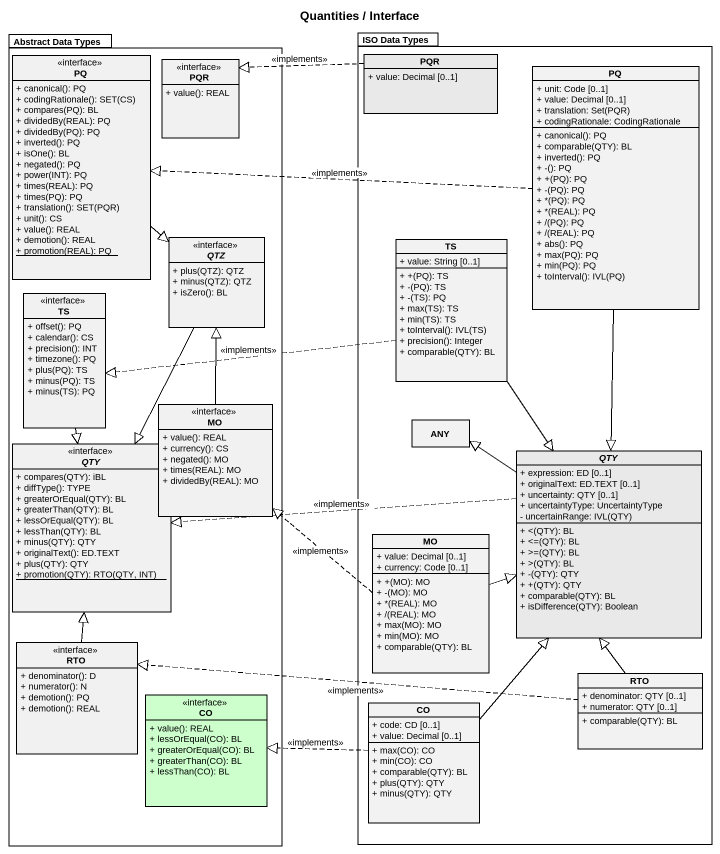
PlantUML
@startuml
title Quantities / Interface
hide circle
hide empty members
skinparam classAttributeIconSize 0
package "Abstract Data Types" as Abstract_Data_Types #FFFFFF {
  class PQ <<interface>> #F1F1F1 {
    + canonical(): PQ
    + codingRationale(): SET(CS)
    + compares(PQ): BL
    + dividedBy(REAL): PQ
    + dividedBy(PQ): PQ
    + inverted(): PQ
    + isOne(): BL
    + negated(): PQ
    + power(INT): PQ
    + times(REAL): PQ
    + times(PQ): PQ
    + translation(): SET(PQR)
    + unit(): CS
    + value(): REAL
    + demotion(): REAL
    {static} + promotion(REAL): PQ
  }
  class PQR <<interface>> #F1F1F1 {
    + value(): REAL
  }
  abstract class QTZ <<interface>> #F1F1F1 {
    + plus(QTZ): QTZ
    + minus(QTZ): QTZ
    + isZero(): BL
  }
  class "TS" as TS_2 <<interface>> #F1F1F1 {
    + offset(): PQ
    + calendar(): CS
    + precision(): INT
    + timezone(): PQ
    + plus(PQ): TS
    + minus(PQ): TS
    + minus(TS): PQ
  }
  class MO <<interface>> #F1F1F1 {
    + value(): REAL
    + currency(): CS
    + negated(): MO
    + times(REAL): MO
    + dividedBy(REAL): MO
  }
  abstract class QTY <<interface>> #F1F1F1 {
    + compares(QTY): iBL
    + diffType(): TYPE
    + greaterOrEqual(QTY): BL
    + greaterThan(QTY): BL
    + lessOrEqual(QTY): BL
    + lessThan(QTY): BL
    + minus(QTY): QTY
    + originalText(): ED.TEXT
    + plus(QTY): QTY
    {static} + promotion(QTY): RTO(QTY, INT)
  }
  class RTO <<interface>> #F1F1F1 {
    + denominator(): D
    + numerator(): N
    + demotion(): PQ
    + demotion(): REAL
  }
  class CO <<interface>> #CCFFCC {
    + value(): REAL
    + lessOrEqual(CO): BL
    + greaterOrEqual(CO): BL
    + greaterThan(CO): BL
    + lessThan(CO): BL
  }
}
package "ISO Data Types" as ISO_Data_Types #FFFFFF {
  class "PQR" as PQR_2 #E9E9E9 {
    + value: Decimal [0..1]
  }
  class "PQ" as PQ_2 {
    + unit: Code [0..1]
    + value: Decimal [0..1]
    {field} + translation: Set(PQR)
    + codingRationale: CodingRationale
    + canonical(): PQ
    + comparable(QTY): BL
    + inverted(): PQ
    + -(): PQ
    + +(PQ): PQ
    + -(PQ): PQ
    + *(PQ): PQ
    + *(REAL): PQ
    + /(PQ): PQ
    + /(REAL): PQ
    + abs(): PQ
    + max(PQ): PQ
    + min(PQ): PQ
    + toInterval(): IVL(PQ)
  }
  class TS {
    + value: String [0..1]
    + +(PQ): TS
    + -(PQ): TS
    + -(TS): PQ
    + max(TS): TS
    + min(TS): TS
    + toInterval(): IVL(TS)
    + precision(): Integer
    + comparable(QTY): BL
  }
  class ANY
  abstract class "QTY" as QTY_2 #E9E9E9 {
    + expression: ED [0..1]
    + originalText: ED.TEXT [0..1]
    + uncertainty: QTY [0..1]
    + uncertaintyType: UncertaintyType
    {field} - uncertainRange: IVL(QTY)
    + <(QTY): BL
    + <=(QTY): BL
    + >=(QTY): BL
    + >(QTY): BL
    + -(QTY): QTY
    + +(QTY): QTY
    + comparable(QTY): BL
    + isDifference(QTY): Boolean
  }
  class "MO" as MO_2 {
    + value: Decimal [0..1]
    + currency: Code [0..1]
    + +(MO): MO
    + -(MO): MO
    + *(REAL): MO
    + /(REAL): MO
    + max(MO): MO
    + min(MO): MO
    + comparable(QTY): BL
  }
  class "CO" as CO_2 {
    + code: CD [0..1]
    + value: Decimal [0..1]
    + max(CO): CO
    + min(CO): CO
    + comparable(QTY): BL
    + plus(QTY): QTY
    + minus(QTY): QTY
  }
  class "RTO" as RTO_2 {
    + denominator: QTY [0..1]
    + numerator: QTY [0..1]
    + comparable(QTY): BL
  }
}
PQ --|> QTZ
PQR_2 .left.|> PQR : <<implements>>
PQ_2 .left.|> PQ : <<implements>>
PQ_2 --|> QTY_2
QTZ --|> QTY
TS .left.|> TS_2 : <<implements>>
TS --|> QTY_2
TS_2 --|> QTY
MO -up-|> QTZ
QTY_2 -up-|> ANY
QTY_2 .left.|> QTY : <<implements>>
MO_2 .up.|> MO : <<implements>>
MO_2 -right-|> QTY_2
RTO -up-|> QTY
CO_2 -up-|> QTY_2
CO_2 .left.|> CO : <<implements>>
RTO_2 -up-|> QTY_2
RTO_2 .left.|> RTO : <<implements>>
@enduml
